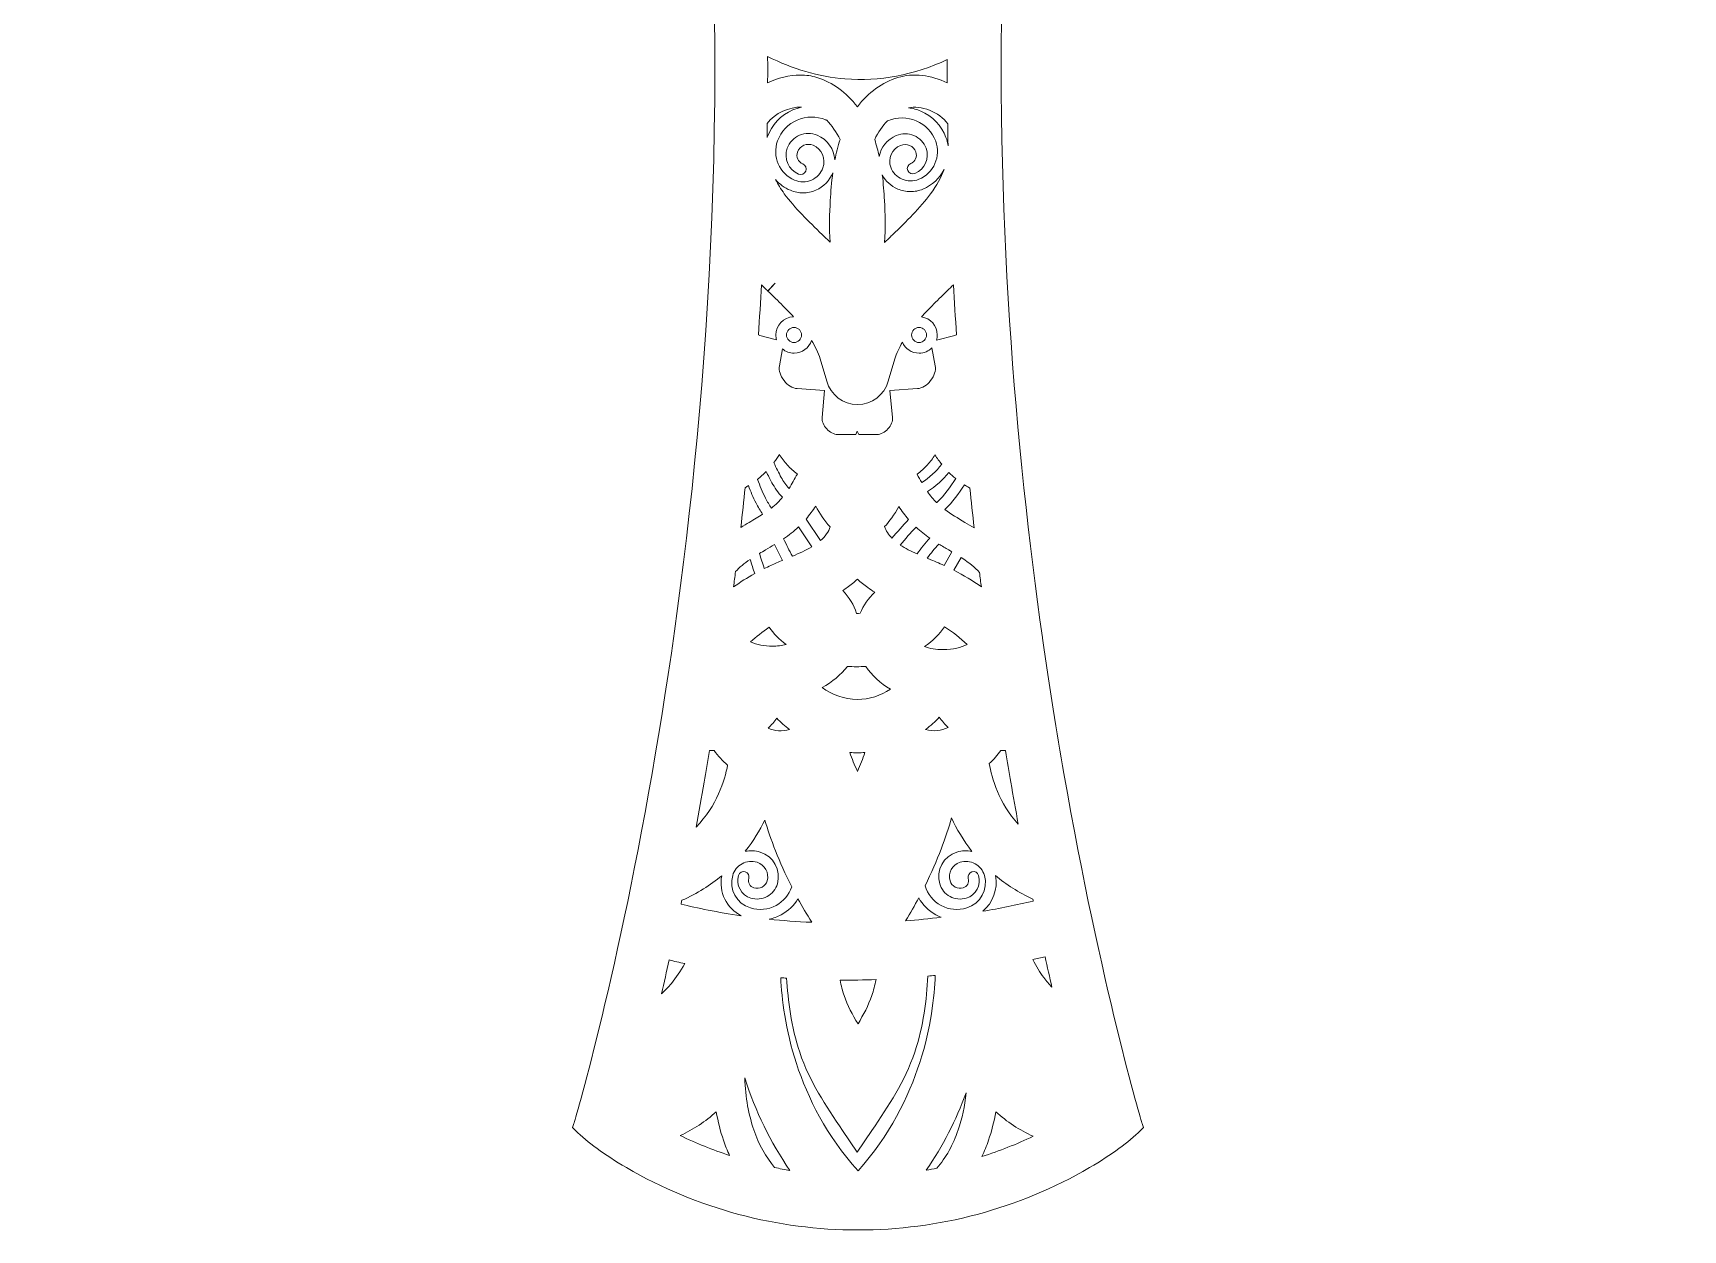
# Model space of a CAD drawing. Header units: millimetres. Extents: x 8 to 1245, y -403 to -66.
# Drawn here: x 754 to 985.7, y -401 to -232.9 of the extents above; entities that cross this region are included whole.
import ezdxf

# ---------------------------------------------------------------- set-up
doc = ezdxf.new("R2010")
doc.units = ezdxf.units.MM
doc.header["$MEASUREMENT"] = 0
doc.layers.add('Layer 5', color=7, linetype='Continuous')

msp = doc.modelspace()

# ---------------------------------------------------------------- linework, layer by layer
at = {"layer": 'Layer 5', "lineweight": 0}
for points, knots in [([(980.08, -178.87), (980.08, -178.87), (979.76, -178.16), (979.76, -178.16), (979.76, -178.16), (890.96, -194.23), (890.96, -194.23), (890.96, -194.09), (890.96, -193.96), (890.96, -193.82), (890.96, -193.82), (890.96, -193.82), (890.96, -193.82), (908.01, -177.43), (921.77, -147.07), (921.77, -128.59), (921.77, -102.46), (904.7, -72.52), (870.42, -72.12), (870.42, -72.12), (870.42, -72.12), (870.42, -72.12), (870.38, -72.12), (870.33, -72.12), (870.29, -72.12), (870.25, -72.12), (870.2, -72.12), (870.16, -72.12), (870.16, -72.12), (870.16, -72.12), (870.16, -72.12), (835.88, -72.52), (818.81, -102.46), (818.81, -128.59), (818.81, -147.19), (831.45, -177.49), (848.72, -193.82), (848.72, -193.82), (848.72, -193.82), (848.72, -193.82), (848.72, -193.96), (848.72, -194.09), (848.72, -194.23), (848.72, -194.23), (759.92, -178.16), (759.92, -178.16), (759.92, -178.16), (759.59, -178.87), (759.59, -178.87), (755.87, -187.07), (753.99, -195.83), (753.99, -204.91), (753.99, -213.93), (755.85, -222.64), (759.52, -230.8), (759.52, -230.8), (759.82, -231.47), (759.82, -231.47), (759.82, -231.47), (849.44, -220.92), (849.44, -220.92), (851.05, -267.24), (845.71, -309.48), (840.93, -336.85), (835.71, -366.74), (830, -385.82), (829.94, -386.01), (829.94, -386.01), (829.77, -386.58), (829.77, -386.58), (829.77, -386.58), (830.19, -387), (830.19, -387), (831.81, -388.64), (834.21, -390.39), (837.31, -392.2), (847.34, -398.05), (858.59, -400.97), (869.84, -400.97), (881.09, -400.97), (892.34, -398.05), (902.37, -392.2), (905.47, -390.39), (907.86, -388.64), (909.49, -387), (909.49, -387), (909.91, -386.58), (909.91, -386.58), (909.91, -386.58), (909.73, -386.01), (909.73, -386.01), (909.68, -385.82), (903.97, -366.74), (898.75, -336.85), (897.75, -331.14), (896.73, -324.78), (895.75, -317.87), (895.75, -317.87), (895.74, -317.75), (895.74, -317.75), (892.03, -291.57), (888.97, -257.52), (890.24, -220.92), (890.24, -220.92), (979.85, -231.47), (979.85, -231.47), (979.85, -231.47), (980.15, -230.8), (980.15, -230.8), (983.83, -222.64), (985.69, -213.93), (985.69, -204.91), (985.69, -195.83), (983.8, -187.07), (980.08, -178.87)], [0, 0, 0, 0, 1, 1, 1, 2, 2, 2, 3, 3, 3, 4, 4, 4, 5, 5, 5, 6, 6, 6, 7, 7, 7, 8, 8, 8, 9, 9, 9, 10, 10, 10, 11, 11, 11, 12, 12, 12, 13, 13, 13, 14, 14, 14, 15, 15, 15, 16, 16, 16, 17, 17, 17, 18, 18, 18, 19, 19, 19, 20, 20, 20, 21, 21, 21, 22, 22, 22, 23, 23, 23, 24, 24, 24, 25, 25, 25, 26, 26, 26, 27, 27, 27, 28, 28, 28, 29, 29, 29, 30, 30, 30, 31, 31, 31, 32, 32, 32, 33, 33, 33, 34, 34, 34, 35, 35, 35, 36, 36, 36, 37, 37, 37, 38, 38, 38, 38]), ([(857.15, -236.15), (860.65, -237.94), (864.29, -239), (868.01, -239.31), (872.86, -239.7), (877.68, -238.79), (882.38, -236.59), (882.37, -237.67), (882.38, -238.76), (882.38, -239.87), (880.14, -238.78), (877.54, -238.45), (875.43, -239.11), (873.25, -239.8), (871.29, -241.23), (869.75, -243.22), (868.22, -241.23), (866.26, -239.8), (864.08, -239.11), (863.34, -238.88), (862.55, -238.77), (861.73, -238.77), (860.21, -238.77), (858.6, -239.16), (857.15, -239.86), (857.16, -238.61), (857.16, -237.37), (857.15, -236.15)], [0, 0, 0, 0, 1, 1, 1, 2, 2, 2, 3, 3, 3, 4, 4, 4, 5, 5, 5, 6, 6, 6, 7, 7, 7, 8, 8, 8, 9, 9, 9, 9]), ([(861.9, -243.28), (861.48, -243.37), (861.07, -243.5), (860.67, -243.67), (859, -244.4), (857.73, -245.76), (857.09, -247.5), (857.09, -247.51), (857.08, -247.52), (857.08, -247.54), (857.07, -247.48), (857.08, -247.41), (857.07, -247.35), (857.08, -246.76), (857.09, -246.17), (857.1, -245.58), (858.1, -244.1), (860.28, -243.21), (861.9, -243.28)], [0, 0, 0, 0, 1, 1, 1, 2, 2, 2, 3, 3, 3, 4, 4, 4, 5, 5, 5, 6, 6, 6, 6]), ([(882.47, -248.34), (882.48, -248.36), (882.48, -248.38), (882.48, -248.41), (882.48, -248.41), (882.49, -248.7), (882.49, -248.7), (882.43, -248.31), (882.34, -247.93), (882.19, -247.54), (881.56, -245.86), (880.3, -244.54), (878.64, -243.83), (878.09, -243.6), (877.52, -243.45), (876.94, -243.37), (878.57, -242.96), (881.33, -243.94), (882.44, -245.63), (882.44, -245.63), (882.44, -245.7), (882.44, -245.7), (882.44, -246.24), (882.45, -246.77), (882.46, -247.31), (882.43, -247.66), (882.43, -248.01), (882.47, -248.34)], [0, 0, 0, 0, 1, 1, 1, 2, 2, 2, 3, 3, 3, 4, 4, 4, 5, 5, 5, 6, 6, 6, 7, 7, 7, 8, 8, 8, 9, 9, 9, 9]), ([(864.12, -247.21), (863.3, -246.87), (862.41, -246.87), (861.62, -247.22), (860.82, -247.57), (860.21, -248.22), (859.91, -249.05), (859.38, -250.47), (860.09, -252.1), (861.49, -252.68), (861.89, -252.85), (862.34, -252.66), (862.5, -252.27), (862.67, -251.87), (862.48, -251.42), (862.09, -251.26), (861.44, -250.99), (861.11, -250.24), (861.35, -249.58), (861.51, -249.15), (861.83, -248.81), (862.23, -248.64), (862.64, -248.46), (863.1, -248.46), (863.52, -248.63), (864.75, -249.14), (865.37, -250.56), (864.91, -251.8), (864.62, -252.59), (864.05, -253.2), (863.3, -253.52), (862.55, -253.85), (861.72, -253.85), (860.94, -253.53), (858.82, -252.65), (857.75, -250.18), (858.54, -248.03), (859.03, -246.69), (860.01, -245.65), (861.29, -245.09), (862.56, -244.53), (863.99, -244.53), (865.31, -245.07), (865.35, -245.09), (865.39, -245.1), (865.44, -245.11), (866.17, -245.85), (866.82, -246.77), (867.33, -247.83), (867.01, -248.78), (866.77, -249.74), (866.59, -250.69), (866.49, -249.2), (865.56, -247.81), (864.12, -247.21)], [0, 0, 0, 0, 1, 1, 1, 2, 2, 2, 3, 3, 3, 4, 4, 4, 5, 5, 5, 6, 6, 6, 7, 7, 7, 8, 8, 8, 9, 9, 9, 10, 10, 10, 11, 11, 11, 12, 12, 12, 13, 13, 13, 14, 14, 14, 15, 15, 15, 16, 16, 16, 17, 17, 17, 18, 18, 18, 18]), ([(876.82, -252.18), (876.99, -252.56), (877.43, -252.74), (877.83, -252.58), (879.22, -252.02), (879.92, -250.43), (879.4, -249.05), (879.1, -248.25), (878.5, -247.62), (877.7, -247.28), (876.91, -246.94), (876.03, -246.94), (875.22, -247.26), (873.93, -247.79), (873.06, -248.94), (872.82, -250.22), (872.65, -249.42), (872.44, -248.62), (872.18, -247.83), (872.66, -246.81), (873.27, -245.93), (873.97, -245.21), (873.99, -245.21), (874.02, -245.2), (874.04, -245.19), (875.35, -244.66), (876.76, -244.67), (878.03, -245.21), (879.3, -245.75), (880.27, -246.77), (880.76, -248.06), (881.54, -250.16), (880.47, -252.55), (878.37, -253.41), (877.6, -253.72), (876.77, -253.72), (876.03, -253.4), (875.29, -253.08), (874.72, -252.49), (874.44, -251.73), (873.98, -250.52), (874.6, -249.14), (875.81, -248.65), (876.23, -248.48), (876.68, -248.48), (877.09, -248.65), (877.5, -248.83), (877.81, -249.15), (877.96, -249.57), (878.2, -250.21), (877.88, -250.94), (877.24, -251.2), (876.85, -251.36), (876.66, -251.79), (876.82, -252.18)], [0, 0, 0, 0, 1, 1, 1, 2, 2, 2, 3, 3, 3, 4, 4, 4, 5, 5, 5, 6, 6, 6, 7, 7, 7, 8, 8, 8, 9, 9, 9, 10, 10, 10, 11, 11, 11, 12, 12, 12, 13, 13, 13, 14, 14, 14, 15, 15, 15, 16, 16, 16, 17, 17, 17, 18, 18, 18, 18]), ([(865.92, -262.26), (865.54, -261.88), (865.16, -261.52), (864.81, -261.18), (862.91, -259.33), (860.95, -257.43), (859.49, -255.44), (859, -254.77), (858.59, -254.1), (858.24, -253.44), (858.81, -254.08), (859.52, -254.61), (860.35, -254.96), (860.93, -255.2), (861.53, -255.32), (862.12, -255.32), (862.73, -255.32), (863.34, -255.19), (863.92, -254.94), (865.01, -254.47), (865.84, -253.6), (866.3, -252.48), (866.12, -253.83), (866.02, -255.15), (865.95, -256.38), (865.84, -258.22), (865.78, -260.23), (865.92, -262.26)], [0, 0, 0, 0, 1, 1, 1, 2, 2, 2, 3, 3, 3, 4, 4, 4, 5, 5, 5, 6, 6, 6, 7, 7, 7, 8, 8, 8, 9, 9, 9, 9]), ([(874.72, -261.18), (874.72, -261.18), (874.65, -261.24), (874.65, -261.24), (874.3, -261.59), (873.94, -261.93), (873.58, -262.28), (873.73, -260.24), (873.66, -258.23), (873.56, -256.38), (873.49, -255.24), (873.4, -254.03), (873.25, -252.79), (873.72, -253.68), (874.48, -254.37), (875.42, -254.78), (875.99, -255.02), (876.59, -255.14), (877.2, -255.14), (877.79, -255.14), (878.39, -255.03), (878.96, -254.79), (880.29, -254.25), (881.31, -253.25), (881.92, -252.05), (881.5, -253.16), (880.87, -254.3), (880.04, -255.44), (878.58, -257.43), (876.62, -259.34), (874.72, -261.18)], [0, 0, 0, 0, 1, 1, 1, 2, 2, 2, 3, 3, 3, 4, 4, 4, 5, 5, 5, 6, 6, 6, 7, 7, 7, 8, 8, 8, 9, 9, 9, 10, 10, 10, 10]), ([(857.16, -269.08), (857.16, -269.08), (858.21, -268), (858.21, -268), (858.21, -268), (857.2, -269.12), (857.2, -269.12), (857.9, -269.79), (858.61, -270.49), (859.29, -271.17), (859.76, -271.65), (860.26, -272.17), (860.76, -272.72), (859.4, -272.78), (858.3, -273.9), (858.3, -275.27), (858.3, -275.51), (858.34, -275.73), (858.4, -275.94), (858.4, -275.94), (856.07, -275.33), (856.07, -275.33), (856, -275.31), (855.92, -275.29), (855.85, -275.26), (856.01, -272.91), (856.16, -270.56), (856.29, -268.23), (856.58, -268.52), (856.87, -268.8), (857.16, -269.08)], [0, 0, 0, 0, 1, 1, 1, 2, 2, 2, 3, 3, 3, 4, 4, 4, 5, 5, 5, 6, 6, 6, 7, 7, 7, 8, 8, 8, 9, 9, 9, 10, 10, 10, 10]), ([(883.42, -275.33), (883.42, -275.33), (880.87, -276), (880.87, -276), (880.94, -275.77), (880.97, -275.53), (880.97, -275.27), (880.97, -273.98), (880, -272.91), (878.75, -272.74), (879.26, -272.18), (879.76, -271.66), (880.24, -271.17), (880.9, -270.51), (881.6, -269.83), (882.28, -269.16), (882.28, -269.16), (882.38, -269.07), (882.38, -269.07), (882.67, -268.79), (882.95, -268.51), (883.24, -268.23), (883.37, -270.55), (883.52, -272.9), (883.68, -275.25), (883.59, -275.28), (883.5, -275.31), (883.42, -275.33)], [0, 0, 0, 0, 1, 1, 1, 2, 2, 2, 3, 3, 3, 4, 4, 4, 5, 5, 5, 6, 6, 6, 7, 7, 7, 8, 8, 8, 9, 9, 9, 9]), ([(861.91, -275.27), (861.91, -275.86), (861.44, -276.33), (860.86, -276.33), (860.28, -276.33), (859.8, -275.86), (859.8, -275.27), (859.8, -274.69), (860.28, -274.22), (860.86, -274.22), (861.44, -274.22), (861.91, -274.69), (861.91, -275.27)], [0, 0, 0, 0, 1, 1, 1, 2, 2, 2, 3, 3, 3, 4, 4, 4, 4]), ([(878.42, -274.22), (879, -274.22), (879.47, -274.69), (879.47, -275.27), (879.47, -275.86), (879, -276.33), (878.42, -276.33), (877.84, -276.33), (877.37, -275.86), (877.37, -275.27), (877.37, -274.69), (877.84, -274.22), (878.42, -274.22)], [0, 0, 0, 0, 1, 1, 1, 2, 2, 2, 3, 3, 3, 4, 4, 4, 4]), ([(874.68, -286.88), (874.73, -287.38), (874.49, -287.97), (874.04, -288.46), (873.6, -288.95), (873.03, -289.24), (872.53, -289.25), (872.53, -289.25), (869.96, -289.25), (869.96, -289.25), (869.96, -289.25), (869.74, -288.79), (869.74, -288.79), (869.74, -288.79), (869.53, -289.25), (869.53, -289.25), (869.53, -289.25), (866.96, -289.25), (866.96, -289.25), (866.46, -289.24), (865.89, -288.95), (865.45, -288.46), (865, -287.97), (864.76, -287.38), (864.81, -286.88), (864.81, -286.88), (865.15, -283.05), (865.15, -283.05), (865.15, -283.05), (861.31, -282.8), (861.31, -282.8), (860.65, -282.76), (859.97, -282.36), (859.45, -281.69), (858.92, -281.02), (858.69, -280.27), (858.81, -279.61), (858.81, -279.61), (859.23, -277.24), (859.23, -277.24), (859.67, -277.61), (860.24, -277.83), (860.86, -277.83), (862, -277.83), (862.97, -277.07), (863.3, -276.04), (863.82, -276.87), (864.25, -277.75), (864.54, -278.64), (864.54, -278.64), (865.44, -281.77), (865.44, -281.77), (865.98, -283.7), (867.76, -285.04), (869.76, -285.04), (871.76, -285.04), (873.54, -283.7), (874.09, -281.78), (874.09, -281.78), (874.99, -278.64), (874.99, -278.64), (875.25, -277.84), (875.63, -277.05), (876.08, -276.3), (876.47, -277.2), (877.37, -277.83), (878.42, -277.83), (879.13, -277.83), (879.77, -277.54), (880.23, -277.07), (880.23, -277.07), (880.68, -279.61), (880.68, -279.61), (880.8, -280.27), (880.57, -281.02), (880.04, -281.69), (879.52, -282.36), (878.84, -282.76), (878.18, -282.8), (878.18, -282.8), (874.33, -283.05), (874.33, -283.05), (874.33, -283.05), (874.68, -286.88), (874.68, -286.88)], [0, 0, 0, 0, 1, 1, 1, 2, 2, 2, 3, 3, 3, 4, 4, 4, 5, 5, 5, 6, 6, 6, 7, 7, 7, 8, 8, 8, 9, 9, 9, 10, 10, 10, 11, 11, 11, 12, 12, 12, 13, 13, 13, 14, 14, 14, 15, 15, 15, 16, 16, 16, 17, 17, 17, 18, 18, 18, 19, 19, 19, 20, 20, 20, 21, 21, 21, 22, 22, 22, 23, 23, 23, 24, 24, 24, 25, 25, 25, 26, 26, 26, 27, 27, 27, 28, 28, 28, 28]), ([(859.06, -295.28), (858.71, -294.65), (858.34, -293.94), (858.04, -293.17), (858.31, -292.83), (858.56, -292.46), (858.81, -292.07), (859.13, -292.58), (859.49, -293.06), (859.91, -293.52), (860.34, -293.99), (860.81, -294.42), (861.32, -294.8), (860.94, -295.52), (860.56, -296.19), (860.15, -296.82), (859.71, -296.39), (859.37, -295.83), (859.06, -295.28)], [0, 0, 0, 0, 1, 1, 1, 2, 2, 2, 3, 3, 3, 4, 4, 4, 5, 5, 5, 6, 6, 6, 6]), ([(879.59, -293.51), (879.98, -293.08), (880.34, -292.61), (880.65, -292.12), (880.95, -292.59), (881.27, -293.03), (881.6, -293.44), (880.82, -294.45), (879.87, -295.32), (878.79, -296.01), (878.56, -295.63), (878.35, -295.23), (878.13, -294.83), (878.65, -294.44), (879.14, -294), (879.59, -293.51)], [0, 0, 0, 0, 1, 1, 1, 2, 2, 2, 3, 3, 3, 4, 4, 4, 5, 5, 5, 5]), ([(854.57, -301.59), (854.18, -301.82), (853.78, -302.06), (853.38, -302.3), (853.59, -300.43), (853.8, -298.56), (853.99, -296.72), (853.99, -296.72), (854.03, -296.7), (854.03, -296.7), (854.17, -296.61), (854.31, -296.52), (854.45, -296.43), (854.77, -297.26), (855.11, -298.08), (855.52, -298.88), (855.81, -299.44), (856.12, -299.96), (856.45, -300.45), (855.85, -300.83), (855.22, -301.21), (854.57, -301.59)], [0, 0, 0, 0, 1, 1, 1, 2, 2, 2, 3, 3, 3, 4, 4, 4, 5, 5, 5, 6, 6, 6, 7, 7, 7, 7]), ([(858.54, -298.83), (858.27, -299.1), (857.98, -299.35), (857.67, -299.58), (857.39, -299.15), (857.11, -298.69), (856.86, -298.19), (856.42, -297.35), (856.06, -296.45), (855.73, -295.55), (856.15, -295.21), (856.56, -294.84), (856.95, -294.44), (857.21, -295.02), (857.49, -295.55), (857.75, -296.02), (858.13, -296.68), (858.58, -297.45), (859.25, -298.04), (859.25, -298.04), (859.25, -298.04), (859.26, -298.05), (859.03, -298.32), (858.79, -298.58), (858.54, -298.83)], [0, 0, 0, 0, 1, 1, 1, 2, 2, 2, 3, 3, 3, 4, 4, 4, 5, 5, 5, 6, 6, 6, 7, 7, 7, 8, 8, 8, 8]), ([(882.61, -294.58), (882.92, -294.88), (883.23, -295.16), (883.56, -295.43), (882.81, -296.62), (881.97, -297.78), (880.95, -298.75), (880.94, -298.77), (880.91, -298.79), (880.88, -298.82), (880.41, -298.36), (879.99, -297.84), (879.6, -297.28), (880.74, -296.54), (881.76, -295.63), (882.61, -294.58)], [0, 0, 0, 0, 1, 1, 1, 2, 2, 2, 3, 3, 3, 4, 4, 4, 5, 5, 5, 5]), ([(882.03, -299.79), (883.12, -298.75), (884, -297.54), (884.78, -296.31), (884.99, -296.44), (885.2, -296.58), (885.41, -296.71), (885.46, -296.73), (885.5, -296.76), (885.55, -296.79), (885.74, -298.63), (885.94, -300.49), (886.16, -302.36), (885.72, -302.1), (885.29, -301.84), (884.86, -301.59), (883.85, -301), (882.89, -300.43), (882.03, -299.79)], [0, 0, 0, 0, 1, 1, 1, 2, 2, 2, 3, 3, 3, 4, 4, 4, 5, 5, 5, 6, 6, 6, 6]), ([(862.55, -301.12), (863.04, -300.54), (863.49, -299.93), (863.9, -299.3), (864.42, -300.33), (865.1, -301.31), (865.93, -302.21), (865.74, -302.89), (865.19, -303.59), (864.58, -304.15), (864.58, -304.15), (862.55, -301.12), (862.55, -301.12)], [0, 0, 0, 0, 1, 1, 1, 2, 2, 2, 3, 3, 3, 4, 4, 4, 4]), ([(873.58, -302.19), (874.21, -301.5), (874.96, -300.54), (875.57, -299.36), (875.99, -299.99), (876.44, -300.6), (876.95, -301.19), (876.13, -302.04), (875.35, -302.92), (874.61, -303.83), (874.13, -303.33), (873.73, -302.76), (873.58, -302.19)], [0, 0, 0, 0, 1, 1, 1, 2, 2, 2, 3, 3, 3, 4, 4, 4, 4]), ([(860.63, -306.35), (860.18, -305.55), (859.77, -304.73), (859.4, -303.89), (860.12, -303.4), (860.82, -302.85), (861.49, -302.23), (861.49, -302.23), (863.36, -305.02), (863.36, -305.02), (862.54, -305.51), (861.61, -305.93), (860.63, -306.35)], [0, 0, 0, 0, 1, 1, 1, 2, 2, 2, 3, 3, 3, 4, 4, 4, 4]), ([(877.99, -302.27), (878.6, -302.84), (879.25, -303.34), (879.91, -303.8), (879.28, -304.51), (878.69, -305.25), (878.14, -306.03), (877.28, -305.65), (876.48, -305.25), (875.77, -304.78), (876.48, -303.92), (877.22, -303.08), (877.99, -302.27)], [0, 0, 0, 0, 1, 1, 1, 2, 2, 2, 3, 3, 3, 4, 4, 4, 4]), ([(856.86, -305.47), (857.28, -305.22), (857.7, -304.97), (858.12, -304.71), (858.47, -305.46), (858.84, -306.2), (859.24, -306.93), (858.7, -307.15), (858.14, -307.39), (857.58, -307.65), (857.27, -307.79), (856.98, -307.94), (856.68, -308.08), (856.45, -307.38), (856.22, -306.68), (856, -305.97), (856.28, -305.8), (856.57, -305.63), (856.86, -305.47)], [0, 0, 0, 0, 1, 1, 1, 2, 2, 2, 3, 3, 3, 4, 4, 4, 5, 5, 5, 6, 6, 6, 6]), ([(881.18, -304.63), (881.65, -304.92), (882.12, -305.2), (882.59, -305.47), (882.73, -305.56), (882.88, -305.65), (883.03, -305.74), (883.03, -305.74), (881.96, -307.66), (881.96, -307.66), (881.95, -307.65), (881.95, -307.65), (881.94, -307.65), (881.22, -307.32), (880.5, -307.02), (879.8, -306.73), (879.8, -306.73), (879.75, -306.71), (879.75, -306.71), (879.69, -306.68), (879.62, -306.66), (879.55, -306.63), (880.06, -305.93), (880.6, -305.26), (881.18, -304.63)], [0, 0, 0, 0, 1, 1, 1, 2, 2, 2, 3, 3, 3, 4, 4, 4, 5, 5, 5, 6, 6, 6, 7, 7, 7, 8, 8, 8, 8]), ([(854.69, -306.8), (854.9, -307.46), (855.12, -308.12), (855.34, -308.79), (854.3, -309.36), (853.31, -309.98), (852.37, -310.65), (852.46, -309.95), (852.55, -309.24), (852.64, -308.5), (853.18, -307.93), (853.88, -307.36), (854.69, -306.8)], [0, 0, 0, 0, 1, 1, 1, 2, 2, 2, 3, 3, 3, 4, 4, 4, 4]), ([(883.31, -308.31), (883.31, -308.31), (884.31, -306.52), (884.31, -306.52), (884.37, -306.55), (884.43, -306.59), (884.48, -306.62), (885.47, -307.27), (886.29, -307.94), (886.9, -308.62), (886.99, -309.32), (887.07, -310), (887.16, -310.66), (885.96, -309.8), (884.67, -309.01), (883.31, -308.31)], [0, 0, 0, 0, 1, 1, 1, 2, 2, 2, 3, 3, 3, 4, 4, 4, 5, 5, 5, 5]), ([(872.18, -311.39), (871.29, -312.27), (870.61, -313.28), (870.16, -314.36), (869.99, -314.37), (869.82, -314.37), (869.65, -314.37), (869.26, -313.21), (868.59, -312.12), (867.69, -311.17), (867.91, -311.03), (868.12, -310.89), (868.32, -310.74), (868.83, -310.39), (869.31, -310), (869.76, -309.57), (870.21, -310), (870.69, -310.39), (871.2, -310.74), (871.51, -310.97), (871.84, -311.18), (872.18, -311.39)], [0, 0, 0, 0, 1, 1, 1, 2, 2, 2, 3, 3, 3, 4, 4, 4, 5, 5, 5, 6, 6, 6, 7, 7, 7, 7]), ([(857.81, -318.97), (856.7, -318.97), (855.61, -318.76), (854.75, -318.38), (855.54, -317.65), (856.41, -316.96), (857.35, -316.33), (857.99, -317.22), (858.79, -318.04), (859.73, -318.76), (859.13, -318.9), (858.48, -318.97), (857.81, -318.97)], [0, 0, 0, 0, 1, 1, 1, 2, 2, 2, 3, 3, 3, 4, 4, 4, 4]), ([(881.81, -319.46), (880.78, -319.46), (879.9, -319.29), (879.18, -319.04), (880.32, -318.24), (881.28, -317.29), (882, -316.24), (883.16, -316.99), (884.22, -317.84), (885.15, -318.74), (884.34, -319.15), (883.22, -319.46), (881.81, -319.46)], [0, 0, 0, 0, 1, 1, 1, 2, 2, 2, 3, 3, 3, 4, 4, 4, 4]), ([(869.76, -326.45), (867.94, -326.45), (866.21, -325.86), (864.8, -324.78), (866.24, -324.01), (867.45, -323), (868.35, -321.82), (869.21, -321.88), (870.07, -321.88), (870.94, -321.82), (871.77, -323.08), (872.95, -324.17), (874.38, -325.02), (873.03, -325.94), (871.42, -326.45), (869.76, -326.45)], [0, 0, 0, 0, 1, 1, 1, 2, 2, 2, 3, 3, 3, 4, 4, 4, 5, 5, 5, 5]), ([(882.5, -330.4), (881.58, -330.87), (880.37, -330.99), (879.34, -330.69), (880.02, -330.16), (880.67, -329.57), (881.26, -328.93), (881.62, -329.46), (882.04, -329.95), (882.5, -330.4)], [0, 0, 0, 0, 1, 1, 1, 2, 2, 2, 3, 3, 3, 3]), ([(860.21, -330.69), (859.24, -330.97), (858.1, -330.89), (857.21, -330.5), (857.67, -330.07), (858.07, -329.6), (858.44, -329.1), (858.99, -329.67), (859.58, -330.2), (860.21, -330.69)], [0, 0, 0, 0, 1, 1, 1, 2, 2, 2, 3, 3, 3, 3]), ([(848.24, -338.08), (848.49, -336.63), (848.75, -335.15), (849, -333.65), (849.21, -333.65), (849.43, -333.65), (849.64, -333.64), (850.17, -334.4), (850.81, -335.09), (851.53, -335.69), (851.12, -337.83), (850.02, -341.41), (847.11, -344.38), (847.5, -342.28), (847.88, -340.17), (848.24, -338.08)], [0, 0, 0, 0, 1, 1, 1, 2, 2, 2, 3, 3, 3, 4, 4, 4, 5, 5, 5, 5]), ([(890.53, -333.65), (890.79, -335.17), (891.04, -336.65), (891.29, -338.08), (891.63, -340.03), (891.98, -342.01), (892.35, -343.98), (889.62, -341), (888.64, -337.53), (888.28, -335.46), (888.9, -334.91), (889.44, -334.29), (889.9, -333.63), (890.11, -333.64), (890.32, -333.65), (890.53, -333.65)], [0, 0, 0, 0, 1, 1, 1, 2, 2, 2, 3, 3, 3, 4, 4, 4, 5, 5, 5, 5]), ([(868.69, -333.91), (869.4, -333.96), (870.1, -333.96), (870.81, -333.92), (870.53, -334.79), (870.18, -335.67), (869.76, -336.56), (869.34, -335.67), (868.98, -334.79), (868.69, -333.91)], [0, 0, 0, 0, 1, 1, 1, 2, 2, 2, 3, 3, 3, 3]), ([(852.24, -351.18), (852.45, -350.47), (852.92, -349.89), (853.56, -349.54), (854.21, -349.19), (854.96, -349.11), (855.67, -349.33), (856.76, -349.66), (857.4, -350.82), (857.08, -351.92), (856.97, -352.3), (856.71, -352.62), (856.36, -352.81), (856.01, -353), (855.61, -353.04), (855.22, -352.92), (854.66, -352.75), (854.34, -352.16), (854.5, -351.6), (854.62, -351.2), (854.39, -350.78), (853.99, -350.67), (853.59, -350.55), (853.18, -350.78), (853.06, -351.18), (852.67, -352.52), (853.44, -353.95), (854.79, -354.36), (855.56, -354.59), (856.37, -354.51), (857.08, -354.13), (857.78, -353.75), (858.29, -353.11), (858.52, -352.34), (859.07, -350.46), (857.98, -348.46), (856.1, -347.89), (855.41, -347.68), (854.69, -347.65), (854.01, -347.79), (855.16, -346.33), (856.05, -344.83), (856.75, -343.4), (857.53, -346.01), (858.72, -349.19), (860.54, -352.78), (860.16, -353.9), (859.38, -354.82), (858.34, -355.39), (857.23, -355.99), (855.95, -356.12), (854.73, -355.75), (852.8, -355.17), (851.68, -353.11), (852.24, -351.18)], [0, 0, 0, 0, 1, 1, 1, 2, 2, 2, 3, 3, 3, 4, 4, 4, 5, 5, 5, 6, 6, 6, 7, 7, 7, 8, 8, 8, 9, 9, 9, 10, 10, 10, 11, 11, 11, 12, 12, 12, 13, 13, 13, 14, 14, 14, 15, 15, 15, 16, 16, 16, 17, 17, 17, 18, 18, 18, 18]), ([(885.11, -355.75), (883.89, -356.12), (882.61, -355.99), (881.5, -355.39), (880.41, -354.8), (879.61, -353.82), (879.25, -352.62), (881.05, -349), (882.22, -345.78), (882.97, -343.11), (883.69, -344.64), (884.62, -346.24), (885.84, -347.8), (885.15, -347.65), (884.43, -347.68), (883.74, -347.89), (881.85, -348.46), (880.77, -350.46), (881.32, -352.34), (881.54, -353.11), (882.06, -353.75), (882.76, -354.13), (883.46, -354.51), (884.28, -354.59), (885.05, -354.36), (886.39, -353.95), (887.17, -352.52), (886.77, -351.18), (886.66, -350.78), (886.24, -350.55), (885.84, -350.67), (885.45, -350.78), (885.22, -351.2), (885.33, -351.6), (885.5, -352.16), (885.17, -352.75), (884.61, -352.92), (884.23, -353.04), (883.82, -353), (883.47, -352.81), (883.12, -352.62), (882.87, -352.3), (882.76, -351.92), (882.44, -350.82), (883.07, -349.66), (884.17, -349.33), (884.88, -349.11), (885.63, -349.19), (886.27, -349.54), (886.92, -349.89), (887.39, -350.47), (887.59, -351.18), (888.16, -353.11), (887.04, -355.17), (885.11, -355.75)], [0, 0, 0, 0, 1, 1, 1, 2, 2, 2, 3, 3, 3, 4, 4, 4, 5, 5, 5, 6, 6, 6, 7, 7, 7, 8, 8, 8, 9, 9, 9, 10, 10, 10, 11, 11, 11, 12, 12, 12, 13, 13, 13, 14, 14, 14, 15, 15, 15, 16, 16, 16, 17, 17, 17, 18, 18, 18, 18]), ([(844.99, -355.2), (845.03, -355.02), (845.06, -354.85), (845.1, -354.67), (847.29, -353.71), (849.13, -352.52), (850.7, -351.22), (850.25, -353.5), (851.4, -355.8), (853.45, -356.84), (850.1, -356.36), (847.26, -355.77), (844.99, -355.2)], [0, 0, 0, 0, 1, 1, 1, 2, 2, 2, 3, 3, 3, 4, 4, 4, 4]), ([(894.45, -354.78), (892.09, -355.33), (889.72, -355.81), (887.35, -356.21), (888.79, -355.02), (889.51, -353.1), (889.14, -351.2), (890.62, -352.44), (892.36, -353.57), (894.4, -354.51), (894.42, -354.6), (894.44, -354.69), (894.45, -354.78)], [0, 0, 0, 0, 1, 1, 1, 2, 2, 2, 3, 3, 3, 4, 4, 4, 4]), ([(859.06, -356.71), (860.05, -356.17), (860.85, -355.39), (861.41, -354.44), (862, -355.52), (862.64, -356.63), (863.34, -357.76), (861.23, -357.67), (859.24, -357.52), (857.37, -357.33), (857.95, -357.2), (858.52, -357), (859.06, -356.71)], [0, 0, 0, 0, 1, 1, 1, 2, 2, 2, 3, 3, 3, 4, 4, 4, 4]), ([(878.36, -354.33), (878.93, -355.33), (879.75, -356.15), (880.78, -356.71), (881.03, -356.84), (881.28, -356.96), (881.54, -357.05), (879.86, -357.26), (878.19, -357.42), (876.52, -357.55), (877.19, -356.45), (877.8, -355.38), (878.36, -354.33)], [0, 0, 0, 0, 1, 1, 1, 2, 2, 2, 3, 3, 3, 4, 4, 4, 4]), ([(842.25, -367.8), (842.61, -366.23), (842.97, -364.64), (843.32, -363.05), (844.03, -363.23), (844.77, -363.4), (845.52, -363.56), (844.91, -364.63), (844.3, -365.54), (843.63, -366.34), (843.2, -366.85), (842.74, -367.33), (842.25, -367.8)], [0, 0, 0, 0, 1, 1, 1, 2, 2, 2, 3, 3, 3, 4, 4, 4, 4]), ([(896.12, -362.61), (896.43, -364.04), (896.75, -365.47), (897.07, -366.89), (896.67, -366.46), (896.28, -366), (895.92, -365.52), (895.38, -364.78), (894.87, -363.95), (894.37, -363), (894.96, -362.87), (895.54, -362.74), (896.12, -362.61)], [0, 0, 0, 0, 1, 1, 1, 2, 2, 2, 3, 3, 3, 4, 4, 4, 4]), ([(869.84, -392.68), (860.99, -382.8), (859.25, -371.4), (858.99, -365.54), (859.27, -365.56), (859.54, -365.58), (859.82, -365.6), (860.01, -368.69), (860.43, -372.43), (861.65, -376.02), (863.07, -380.19), (865.3, -383.48), (867.66, -386.98), (867.66, -386.98), (869.73, -390.04), (869.73, -390.04), (869.73, -390.04), (871.8, -386.98), (871.8, -386.98), (874.16, -383.49), (876.38, -380.19), (877.8, -376.02), (879.05, -372.36), (879.46, -368.62), (879.65, -365.31), (880, -365.28), (880.34, -365.24), (880.69, -365.21), (880.46, -371.15), (878.76, -382.7), (869.84, -392.68)], [0, 0, 0, 0, 1, 1, 1, 2, 2, 2, 3, 3, 3, 4, 4, 4, 5, 5, 5, 6, 6, 6, 7, 7, 7, 8, 8, 8, 9, 9, 9, 10, 10, 10, 10]), ([(872.37, -365.8), (872.21, -366.61), (872.02, -367.35), (871.78, -368.04), (871.3, -369.46), (870.61, -370.75), (869.84, -372.01), (869.06, -370.75), (868.37, -369.46), (867.89, -368.04), (867.66, -367.37), (867.47, -366.66), (867.32, -365.88), (868.99, -365.89), (870.68, -365.86), (872.37, -365.8)], [0, 0, 0, 0, 1, 1, 1, 2, 2, 2, 3, 3, 3, 4, 4, 4, 5, 5, 5, 5]), ([(858.13, -392.2), (856.9, -390.74), (855.89, -388.92), (855.21, -386.92), (854.48, -384.79), (854.06, -382.4), (853.93, -379.62), (855.43, -384.28), (857.55, -388.63), (860.27, -392.6), (859.55, -392.48), (858.84, -392.35), (858.13, -392.2)], [0, 0, 0, 0, 1, 1, 1, 2, 2, 2, 3, 3, 3, 4, 4, 4, 4]), ([(883.91, -386.92), (883.21, -388.97), (882.18, -390.82), (880.91, -392.3), (880.41, -392.4), (879.92, -392.49), (879.43, -392.57), (881.73, -389.2), (883.6, -385.56), (885.03, -381.69), (884.82, -383.62), (884.45, -385.34), (883.91, -386.92)], [0, 0, 0, 0, 1, 1, 1, 2, 2, 2, 3, 3, 3, 4, 4, 4, 4]), ([(844.89, -387.71), (846.73, -386.86), (848.43, -385.73), (849.93, -384.36), (850.18, -385.78), (850.51, -387.1), (850.95, -388.37), (851.2, -389.1), (851.48, -389.81), (851.8, -390.5), (849.43, -389.72), (847.12, -388.79), (844.89, -387.71)], [0, 0, 0, 0, 1, 1, 1, 2, 2, 2, 3, 3, 3, 4, 4, 4, 4]), ([(887.25, -390.66), (887.59, -389.92), (887.9, -389.16), (888.17, -388.37), (888.6, -387.1), (888.94, -385.78), (889.19, -384.37), (890.75, -385.78), (892.52, -386.95), (894.44, -387.81), (892.12, -388.92), (889.71, -389.87), (887.25, -390.66)], [0, 0, 0, 0, 1, 1, 1, 2, 2, 2, 3, 3, 3, 4, 4, 4, 4])]:
    msp.add_open_spline(points, degree=3, knots=knots, dxfattribs=at)

doc.saveas('drawing.dxf')
